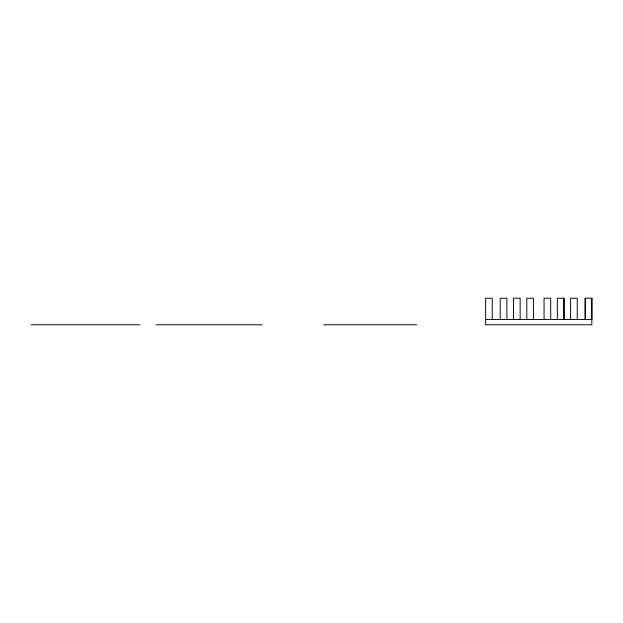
<?xml version="1.0" encoding="UTF-8"?>
<svg xmlns="http://www.w3.org/2000/svg" width="623" height="623" viewBox="0 0 623 623"><rect width="100%" height="100%" fill="white"/><g stroke="black" fill="none" stroke-linecap="round" stroke-linejoin="round"><path stroke-width="0.93" d="M500.238 319.467L500.238 298.222L506.881 298.222L506.881 319.467M563.971 298.222L563.971 319.467L563.971 298.222L557.328 298.222L557.328 319.467M585.215 298.222L585.215 319.467L585.215 298.222L591.85 298.222L591.85 324.778L485.636 324.778L485.636 298.222L492.271 298.222L492.271 319.467M591.85 298.222L591.85 319.467L485.636 319.467M31.15 324.778L140.019 324.778M155.976 324.778L262.197 324.778M323.726 324.778L416.662 324.778M577.248 319.467L577.248 298.222L570.606 298.222L570.606 319.467M550.693 319.467L550.693 298.222L544.05 298.222L544.05 319.467M533.428 319.467L533.428 298.222L526.793 298.222L526.793 319.467M520.15 319.467L520.15 298.222L513.516 298.222L513.516 319.467"/></g></svg>
